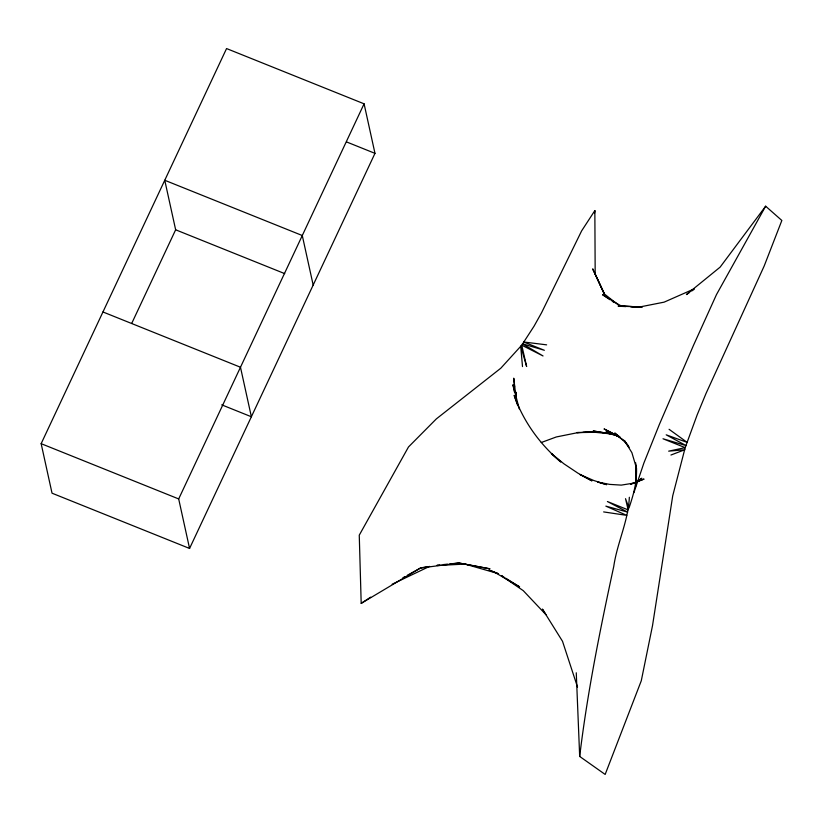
<?xml version="1.0" encoding="UTF-8"?>
<svg xmlns="http://www.w3.org/2000/svg" width="823" height="823" viewBox="0 0 823 823"><rect width="100%" height="100%" fill="white"/><g stroke="black" fill="none" stroke-linecap="round" stroke-linejoin="round"><path stroke-width="1.23" d="M515.887 398.219L515.928 392.098L515.733 398.219M629.338 497.257C628.381 520.846 617.127 543.015 613.752 566.461C600.162 629.358 587.365 692.524 579.68 756.44L605.162 774.443L641.282 680.765L652.536 625.521L672.73 495.785L685.189 447.65L697.153 414.915L705.949 393.631L764.197 265.973L781.85 220.471L765.647 206.203L720.115 267.146L686.433 294.552L689.623 292.402M594.556 213.126L594.844 210.606L581.624 230.893L541.493 312.874L534.076 326.145L521.741 345.176L500.806 368.21L436.344 418.897L408.496 446.961L359.26 535.176L361.194 603.372L420.44 568.045L427.281 566.574M603.64 511.916L626.735 515.363L605.851 506.124L627.661 512.112L607.405 501.526L628.165 509.9L625.511 498.676L628.998 508.038C633.617 494.242 637.938 479.727 636.035 465.067M633.885 492.71L643.874 463.061L659.367 424.442L693.563 345.187L716.463 294.624L765.647 206.203M41.15 443.669L226.562 48.557L364.085 103.821L374.979 153.356L189.568 548.457L52.034 493.193L41.15 443.669L178.684 498.933L189.568 548.457M131.731 323.367L175.649 229.792L164.754 180.268L302.288 235.522L313.172 285.056M178.684 498.933L364.085 103.821M636.961 482.381L641.858 478.214L637.269 481.702L644.049 479.068L630.5 484.119L634.852 483.101M691.752 290.961L693.882 289.531M361.194 603.372L370.648 597.148M402.9 577.756L405.091 576.542M407.282 575.328L420.44 568.045L458.853 563.004L489.798 568.796L458.853 563.004L449.903 563.909M392.16 584.227L429.575 566.389M694.365 288.811L664.11 302.154L640.479 306.825L618.186 306.207L625.737 306.588M670.93 455.026L684.859 449.718L668.667 451.158L685.189 447.65L663.009 438.772L686.125 445.613L666.208 434.832L687.205 442.414L669.068 429.297M541.256 442.527L556.307 436.962L577.705 432.661L596.469 431.653M634.605 482.978L621.283 485.117L609.709 484.387L597.642 482.072L606.602 484.665L593.753 480.488L580.04 474.583L591.922 480.869L577.869 473.132L563.837 463.75L551.389 453.545L560.792 461.991C539.847 444.225 523.284 421.355 514.169 395.369L517.729 405.667M437.106 565.206L439.667 564.938M443.504 564.557L447.342 564.167M437.064 565.514L465.016 564.084L498.553 573.713L489.047 570.133M579.31 432.466L576.861 432.589L595.173 432.312L611.664 433.978M582.993 432.291L596.5 431.643M630.778 306.845L640.839 307.36M642.105 307.432L619.894 305.508L621.036 305.961L602.58 294.716L610.018 299.747M546.637 344.847L523.685 341.998L544.353 350.289L522.43 343.777L543.036 355.958L521.741 345.176L526.627 366.492L520.692 346.051L522.502 366.585M610.46 433.721L593.167 430.974L609.102 433.639L618.412 436.087M616.972 435.305L606.078 431.838L619.462 436.818M489.222 570.123L494.016 571.913L519.601 586.871L505.919 578.322M346.524 141.916L374.979 153.356M175.649 229.792L284.717 273.617M102.957 311.968L240.481 367.233L251.375 416.757L221.726 404.844M619.74 436.951L604.041 428.927L618.361 436.252L616.283 435.264L624.729 440.891M501.701 575.689L503.81 577.005M612.147 301.187L614.277 302.617M501.639 575.833L523.263 590.657L545.958 614.688L542.429 609.102L562.51 641.292L577.52 687.071M619.791 436.879L614.75 433.011L624.636 441.797L629.184 447.208M618.69 305.261L604.576 294.12L592.683 268.864L604.164 293.76L595.183 274.028L594.844 210.606M628.474 445.943L624.729 441.056L631.899 452.681L636.529 468.338L636.086 485.837L635.716 462.876M519.241 408.856L512.955 384.752L514.396 391.974M516.216 399.093L513.737 378.179L514.591 387.016M576.265 672.782L579.68 756.44"/></g></svg>
